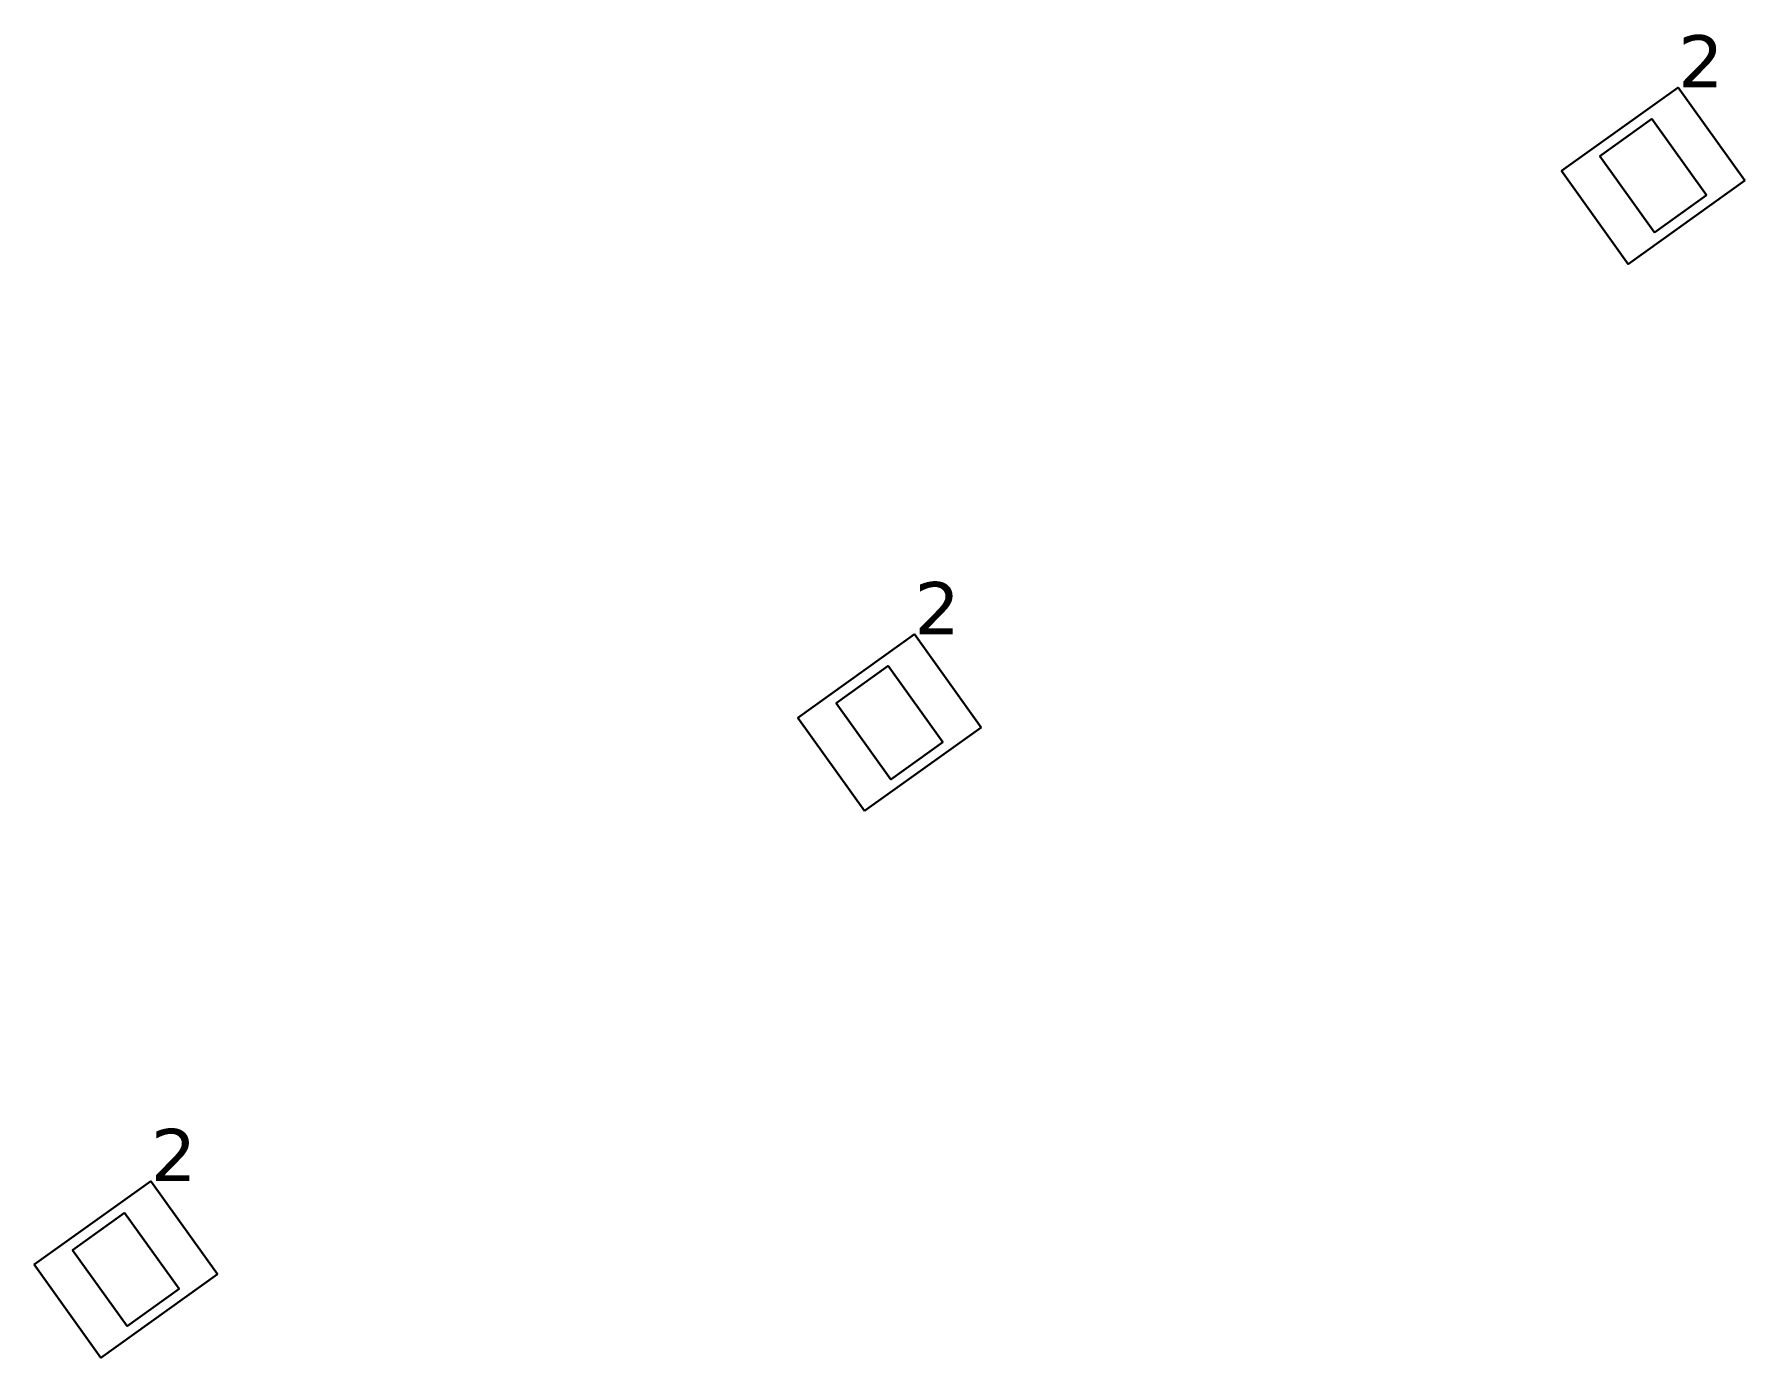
# Model space of a CAD drawing. Header units: inches. Extents: x -3 to 1235, y -1 to 963.
# Drawn here: x -2.08 to 3.82, y 200.31 to 204.87 of the extents above; entities that cross this region are included whole.
import ezdxf

# ---------------------------------------------------------------- set-up
doc = ezdxf.new("R2010")
doc.units = ezdxf.units.IN
doc.header["$MEASUREMENT"] = 0
doc.layers.add('DLX_TERR_LUM', color=7, linetype='Continuous', true_color=0x000000)
doc.layers.add('DLX_TERR_LUMKEY_IDX', color=7, linetype='Continuous', true_color=0x7f7f7f)
doc.styles.add('TableTextStyle', font='')
doc.styles.get('TableTextStyle').set_extended_font_data('VERDANA.TTF')

msp = doc.modelspace()

# ---------------------------------------------------------------- linework, layer by layer
at = {"layer": 'DLX_TERR_LUM'}
for points in [[(3.1843, 204.3957, 0), (3.5859, 204.6833, 0)], [(3.5859, 204.6833, 0), (3.1843, 204.3957, 0)], [(3.5859, 204.6833, 0), (3.1843, 204.3957, 0)], [(3.1843, 204.3957, 0), (3.5859, 204.6833, 0)], [(3.5859, 204.6833, 0), (3.8159, 204.3622, 0)], [(3.8159, 204.3622, 0), (3.5859, 204.6833, 0)], [(3.5859, 204.6833, 0), (3.5859, 204.6833, 0)], [(3.5859, 204.6833, 0), (3.5859, 204.6833, 0)], [(3.8159, 204.3622, 0), (3.5859, 204.6833, 0)], [(3.5859, 204.6833, 0), (3.8159, 204.3622, 0)], [(3.4959, 204.5745, 0), (3.3162, 204.4459, 0)], [(3.3162, 204.4459, 0), (3.4959, 204.5745, 0)], [(3.684, 204.312, 0), (3.4959, 204.5745, 0)], [(3.4959, 204.5745, 0), (3.684, 204.312, 0)], [(3.3162, 204.4459, 0), (3.5043, 204.1833, 0)], [(3.5043, 204.1833, 0), (3.3162, 204.4459, 0)], [(3.4143, 204.0745, 0), (3.1843, 204.3957, 0)], [(3.1843, 204.3957, 0), (3.1843, 204.3957, 0)], [(3.1843, 204.3957, 0), (3.4143, 204.0745, 0)], [(3.1843, 204.3957, 0), (3.1843, 204.3957, 0)], [(3.1843, 204.3957, 0), (3.4143, 204.0745, 0)], [(3.4143, 204.0745, 0), (3.1843, 204.3957, 0)], [(3.8159, 204.3622, 0), (3.4143, 204.0745, 0)], [(3.4143, 204.0745, 0), (3.8159, 204.3622, 0)], [(3.4143, 204.0745, 0), (3.8159, 204.3622, 0)], [(3.8159, 204.3622, 0), (3.4143, 204.0745, 0)], [(3.8159, 204.3622, 0), (3.8159, 204.3622, 0)], [(3.8159, 204.3622, 0), (3.8159, 204.3622, 0)], [(3.5043, 204.1833, 0), (3.684, 204.312, 0)], [(3.684, 204.312, 0), (3.5043, 204.1833, 0)], [(3.4143, 204.0745, 0), (3.4143, 204.0745, 0)], [(3.4143, 204.0745, 0), (3.4143, 204.0745, 0)], [(0.5532, 202.5113, 0), (0.9548, 202.7989, 0)], [(0.9548, 202.7989, 0), (0.5532, 202.5113, 0)], [(0.9548, 202.7989, 0), (0.5532, 202.5113, 0)], [(0.5532, 202.5113, 0), (0.9548, 202.7989, 0)], [(0.9548, 202.7989, 0), (1.1848, 202.4778, 0)], [(1.1848, 202.4778, 0), (0.9548, 202.7989, 0)], [(0.9548, 202.7989, 0), (0.9548, 202.7989, 0)], [(0.9548, 202.7989, 0), (0.9548, 202.7989, 0)], [(1.1848, 202.4778, 0), (0.9548, 202.7989, 0)], [(0.9548, 202.7989, 0), (1.1848, 202.4778, 0)], [(0.8648, 202.6902, 0), (0.6851, 202.5615, 0)], [(0.6851, 202.5615, 0), (0.8648, 202.6902, 0)], [(1.0528, 202.4276, 0), (0.8648, 202.6902, 0)], [(0.8648, 202.6902, 0), (1.0528, 202.4276, 0)], [(0.6851, 202.5615, 0), (0.8732, 202.2989, 0)], [(0.8732, 202.2989, 0), (0.6851, 202.5615, 0)], [(0.7831, 202.1901, 0), (0.5532, 202.5113, 0)], [(0.5532, 202.5113, 0), (0.5532, 202.5113, 0)], [(0.5532, 202.5113, 0), (0.7831, 202.1901, 0)], [(0.5532, 202.5113, 0), (0.5532, 202.5113, 0)], [(0.5532, 202.5113, 0), (0.7831, 202.1901, 0)], [(0.7831, 202.1901, 0), (0.5532, 202.5113, 0)], [(1.1848, 202.4778, 0), (0.7831, 202.1901, 0)], [(0.7831, 202.1901, 0), (1.1848, 202.4778, 0)], [(0.7831, 202.1901, 0), (1.1848, 202.4778, 0)], [(1.1848, 202.4778, 0), (0.7831, 202.1901, 0)], [(1.1848, 202.4778, 0), (1.1848, 202.4778, 0)], [(1.1848, 202.4778, 0), (1.1848, 202.4778, 0)], [(0.8732, 202.2989, 0), (1.0528, 202.4276, 0)], [(1.0528, 202.4276, 0), (0.8732, 202.2989, 0)], [(0.7831, 202.1901, 0), (0.7831, 202.1901, 0)], [(0.7831, 202.1901, 0), (0.7831, 202.1901, 0)], [(-2.078, 200.6269, 0), (-1.6764, 200.9145, 0)], [(-1.6764, 200.9145, 0), (-2.078, 200.6269, 0)], [(-1.6764, 200.9145, 0), (-2.078, 200.6269, 0)], [(-2.078, 200.6269, 0), (-1.6764, 200.9145, 0)], [(-1.6764, 200.9145, 0), (-1.4464, 200.5934, 0)], [(-1.4464, 200.5934, 0), (-1.6764, 200.9145, 0)], [(-1.6764, 200.9145, 0), (-1.6764, 200.9145, 0)], [(-1.6764, 200.9145, 0), (-1.6764, 200.9145, 0)], [(-1.4464, 200.5934, 0), (-1.6764, 200.9145, 0)], [(-1.6764, 200.9145, 0), (-1.4464, 200.5934, 0)], [(-1.7664, 200.8058, 0), (-1.9461, 200.6771, 0)], [(-1.9461, 200.6771, 0), (-1.7664, 200.8058, 0)], [(-1.5783, 200.5432, 0), (-1.7664, 200.8058, 0)], [(-1.7664, 200.8058, 0), (-1.5783, 200.5432, 0)], [(-1.9461, 200.6771, 0), (-1.758, 200.4145, 0)], [(-1.758, 200.4145, 0), (-1.9461, 200.6771, 0)], [(-1.848, 200.3058, 0), (-2.078, 200.6269, 0)], [(-2.078, 200.6269, 0), (-2.078, 200.6269, 0)], [(-2.078, 200.6269, 0), (-1.848, 200.3058, 0)], [(-2.078, 200.6269, 0), (-2.078, 200.6269, 0)], [(-2.078, 200.6269, 0), (-1.848, 200.3058, 0)], [(-1.848, 200.3058, 0), (-2.078, 200.6269, 0)], [(-1.4464, 200.5934, 0), (-1.848, 200.3058, 0)], [(-1.848, 200.3058, 0), (-1.4464, 200.5934, 0)], [(-1.848, 200.3058, 0), (-1.4464, 200.5934, 0)], [(-1.4464, 200.5934, 0), (-1.848, 200.3058, 0)], [(-1.4464, 200.5934, 0), (-1.4464, 200.5934, 0)], [(-1.4464, 200.5934, 0), (-1.4464, 200.5934, 0)], [(-1.758, 200.4145, 0), (-1.5783, 200.5432, 0)], [(-1.5783, 200.5432, 0), (-1.758, 200.4145, 0)], [(-1.848, 200.3058, 0), (-1.848, 200.3058, 0)], [(-1.848, 200.3058, 0), (-1.848, 200.3058, 0)]]:
    msp.add_polyline3d(points, dxfattribs=at)

# ---------------------------------------------------------------- texts
at = {"layer": 'DLX_TERR_LUMKEY_IDX', "style": 'TableTextStyle'}
for p in [(3.5859, 204.6833), (0.9548, 202.7989), (-1.6764, 200.9145)]:
    msp.add_text('2', height=0.18, dxfattribs=at).set_placement(p)

doc.saveas('drawing.dxf')
